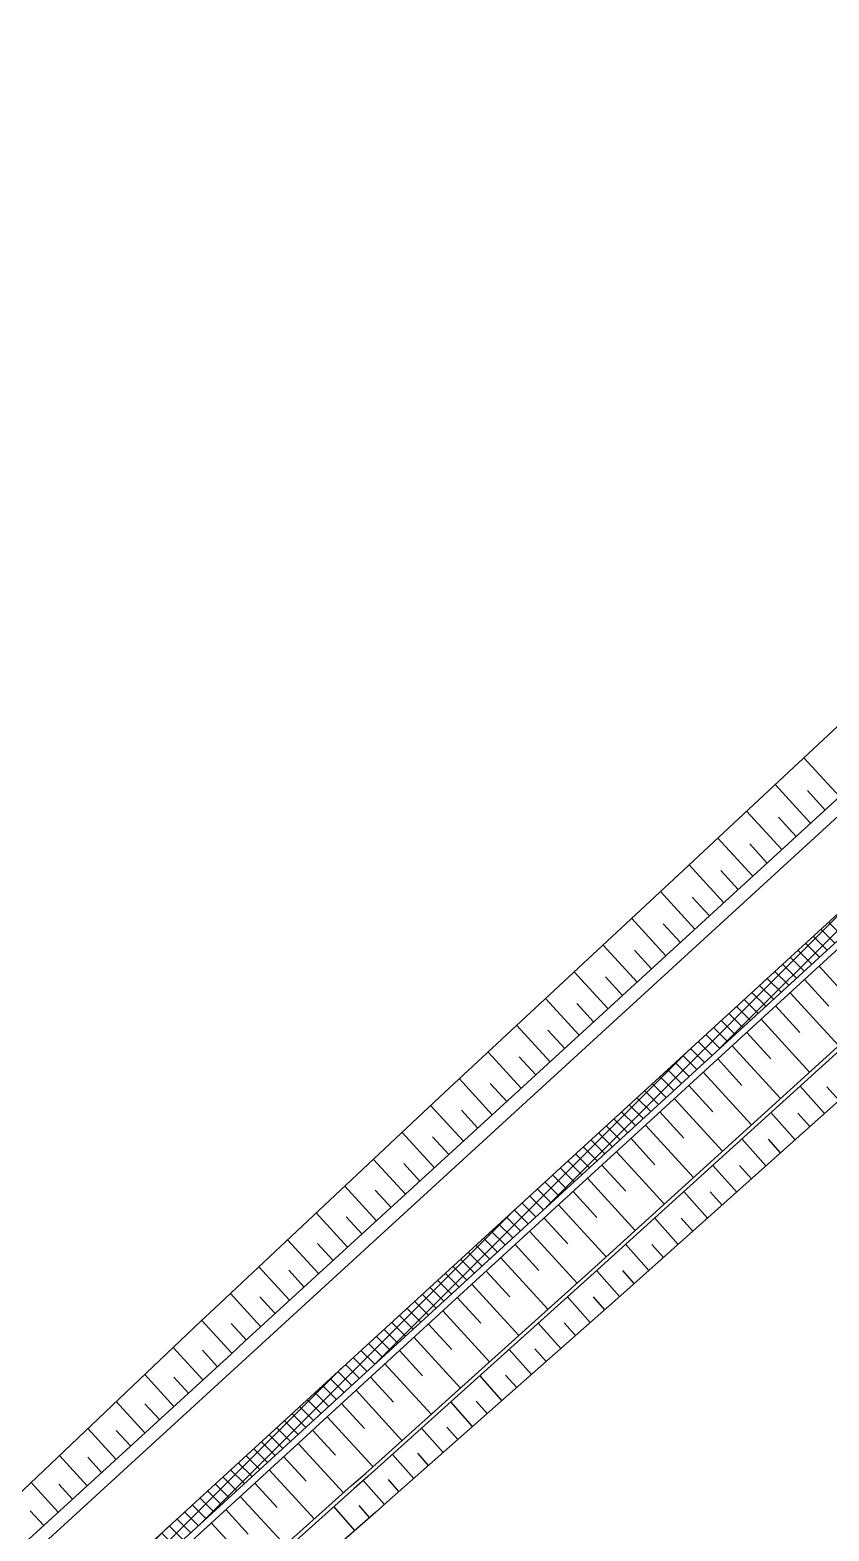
# Model space of a CAD drawing. Header units: metres. Extents: x 2306714 to 2308412, y 453204 to 454783.
# Drawn here: x 2307828.3 to 2307889.4, y 454269.3 to 454384 of the extents above; entities that cross this region are included whole.
import ezdxf

# ---------------------------------------------------------------- set-up
doc = ezdxf.new("R2010")
doc.units = ezdxf.units.M
doc.layers.add('АД_серый', color=250, linetype='Continuous')
doc.layers.add('ГП_АД том 3.2.6', color=250, linetype='Continuous', lineweight=40)

# ---------------------------------------------------------------- blocks, each defined once
blk = doc.blocks.new('АД 3.2.6')
at = {"layer": 'АД_серый'}
h = blk.add_hatch(dxfattribs=at)
h.set_pattern_fill('ANSI37', color=256, scale=0.25)
h.set_pattern_definition([(45, (-2306965.9422, -453205.9558), (-0.56126600757, 0.56126600757), []), (135, (-2306965.9422, -453205.9558), (-0.56126600757, -0.56126600757), [])])
edge = h.paths.add_edge_path()
edge.add_line((1053.93, 1206.09), (1054.03, 1208.2))
edge.add_line((1054.03, 1208.2), (1018.62, 1175.79))
edge.add_line((1018.62, 1175.79), (966.99, 1128.52))
edge.add_line((966.99, 1128.52), (878.48, 1047.49))
edge.add_line((878.48, 1047.49), (841.6, 1013.73))
edge.add_line((841.6, 1013.73), (814.31, 988.74))
edge.add_line((814.31, 988.74), (777.44, 954.98))
edge.add_line((777.44, 954.98), (740.56, 921.22))
edge.add_line((740.56, 921.22), (666.8, 853.69))
edge.add_line((666.8, 853.69), (629.92, 819.92))
edge.add_line((629.92, 819.92), (593.04, 786.16))
edge.add_line((593.04, 786.16), (556.17, 752.4))
edge.add_line((556.17, 752.4), (292.42, 510.93))
edge.add_line((292.42, 510.93), (59.06, 297.28))
edge.add_arc((479.25, -161.67), 622.25, 132.47509, 141.1318)
edge.add_line((-5.23, 228.81), (-27.96, 200.61))
edge.add_arc((-516.72, 594.55), 627.75, 312.47523, 321.1318, ccw=False)
edge.add_line((-92.82, 131.54), (-212.23, 22.21))
edge.add_line((-212.23, 22.21), (-211.22, 21.1))
edge.add_line((-211.22, 21.1), (-91.8, 130.43))
edge.add_arc((-516.72, 594.55), 629.25, 312.47523, 321.1318)
edge.add_line((-26.79, 199.67), (-4.06, 227.87))
edge.add_arc((479.25, -161.67), 620.75, 132.47509, 141.1318, ccw=False)
edge.add_line((60.07, 296.18), (293.45, 509.84))
edge.add_line((293.45, 509.84), (557.18, 751.29))
edge.add_line((557.18, 751.29), (594.06, 785.05))
edge.add_line((594.06, 785.05), (630.94, 818.82))
edge.add_line((630.94, 818.82), (667.81, 852.58))
edge.add_line((667.81, 852.58), (741.57, 920.11))
edge.add_line((741.57, 920.11), (778.45, 953.87))
edge.add_line((778.45, 953.87), (815.33, 987.64))
edge.add_line((815.33, 987.64), (842.62, 1012.62))
edge.add_line((842.62, 1012.62), (879.5, 1046.38))
edge.add_line((879.5, 1046.38), (968.01, 1127.42))
edge.add_line((968.01, 1127.42), (1019.63, 1174.69))
edge.add_line((1019.63, 1174.69), (1053.93, 1206.09))
for p, q in [((930.21, 1103.66, 144.46), (927.48, 1106.64, 144.46)), ((927.99, 1101.63, 144.46), (925.28, 1104.59, 144.46)), ((929.1, 1102.64, 144.46), (927.74, 1104.13, 144.46)), ((925.78, 1099.61, 144.46), (923.09, 1102.55, 144.46)), ((926.89, 1100.62, 144.46), (925.54, 1102.1, 144.46)), ((923.57, 1097.58, 144.46), (920.89, 1100.5, 144.46)), ((924.67, 1098.59, 144.46), (923.33, 1100.06, 144.46)), ((921.36, 1095.55, 144.46), (918.7, 1098.46, 144.46)), ((922.46, 1096.57, 144.46), (921.13, 1098.02, 144.46)), ((919.14, 1093.53, 144.46), (916.5, 1096.41, 144.46)), ((920.25, 1094.54, 144.46), (918.93, 1095.99, 144.46)), ((916.93, 1091.5, 144.46), (914.31, 1094.36, 144.46)), ((918.04, 1092.52, 144.46), (916.72, 1093.95, 144.46)), ((914.72, 1089.48, 144.46), (912.12, 1092.32, 144.46)), ((915.82, 1090.49, 144.46), (914.52, 1091.92, 144.46)), ((912.5, 1087.45, 144.46), (909.92, 1090.27, 144.46)), ((928.64, 1090.7, 149.18), (932.35, 1086.65, 149.18)), ((913.61, 1088.46, 144.46), (912.31, 1089.88, 144.46)), ((927.53, 1089.69, 149.18), (929.39, 1087.66, 149.18)), ((910.29, 1085.43, 144.46), (907.73, 1088.23, 144.46)), ((911.4, 1086.44, 144.46), (910.11, 1087.84, 144.46)), ((925.32, 1087.66, 149.18), (927.17, 1085.64, 149.18)), ((926.43, 1088.67, 149.18), (930.14, 1084.62, 149.18)), ((924.21, 1086.65, 149.18), (927.91, 1082.6, 149.18)), ((908.08, 1083.4, 144.46), (905.53, 1086.18, 144.46)), ((909.19, 1084.41, 144.46), (907.91, 1085.81, 144.46)), ((923.11, 1085.63, 149.18), (924.96, 1083.62, 149.18)), ((922, 1084.62, 149.18), (925.69, 1080.59, 149.18)), ((905.87, 1081.37, 144.46), (903.34, 1084.14, 144.46)), ((906.97, 1082.39, 144.46), (905.7, 1083.77, 144.46)), ((920.89, 1083.61, 149.18), (922.74, 1081.59, 149.18)), ((903.65, 1079.35, 144.46), (901.14, 1082.09, 144.46)), ((919.79, 1082.59, 149.18), (923.47, 1078.57, 149.18)), ((904.76, 1080.36, 144.46), (903.5, 1081.74, 144.46)), ((918.68, 1081.58, 149.18), (920.52, 1079.57, 149.18)), ((929.05, 1079.44, 143.85), (927.18, 1081.53, 143.85)), ((930.17, 1080.44, 143.85), (929.23, 1081.49, 143.85)), ((901.44, 1077.32, 144.46), (898.95, 1080.04, 144.46)), ((902.55, 1078.33, 144.46), (901.3, 1079.7, 144.46)), ((917.58, 1080.57, 149.18), (921.25, 1076.56, 149.18)), ((915.36, 1078.54, 149.18), (919.03, 1074.54, 149.18)), ((916.47, 1079.56, 149.18), (918.3, 1077.55, 149.18)), ((926.81, 1077.44, 143.85), (924.96, 1079.52, 143.85)), ((927.93, 1078.44, 143.85), (927, 1079.48, 143.85)), ((899.23, 1075.3, 144.46), (896.76, 1077.99, 144.46)), ((900.33, 1076.31, 144.46), (899.09, 1077.66, 144.46)), ((914.26, 1077.53, 149.18), (916.09, 1075.53, 149.18)), ((924.57, 1075.44, 143.85), (922.73, 1077.5, 143.85)), ((925.69, 1076.44, 143.85), (924.77, 1077.47, 143.85)), ((913.15, 1076.52, 149.18), (916.8, 1072.53, 149.18)), ((897.02, 1073.27, 144.46), (894.57, 1075.94, 144.46)), ((898.12, 1074.28, 144.46), (896.89, 1075.63, 144.46)), ((912.04, 1075.5, 149.18), (913.87, 1073.51, 149.18)), ((922.34, 1073.44, 143.85), (920.51, 1075.48, 143.85)), ((923.46, 1074.44, 143.85), (922.54, 1075.47, 143.85)), ((894.8, 1071.24, 144.46), (892.38, 1073.89, 144.46)), ((910.94, 1074.49, 149.18), (914.58, 1070.51, 149.18)), ((895.91, 1072.26, 144.46), (894.69, 1073.59, 144.46)), ((909.83, 1073.48, 149.18), (911.65, 1071.49, 149.18)), ((920.1, 1071.44, 143.85), (918.29, 1073.47, 143.85)), ((921.22, 1072.44, 143.85), (920.31, 1073.46, 143.85)), ((892.59, 1069.22, 144.46), (890.19, 1071.84, 144.46)), ((893.7, 1070.23, 144.46), (892.49, 1071.55, 144.46)), ((908.72, 1072.47, 149.18), (912.36, 1068.49, 149.18)), ((906.51, 1070.44, 149.18), (910.13, 1066.48, 149.18)), ((907.62, 1071.45, 149.18), (909.43, 1069.47, 149.18)), ((917.86, 1069.44, 143.85), (916.07, 1071.45, 143.85)), ((918.98, 1070.44, 143.85), (918.08, 1071.45, 143.85)), ((890.38, 1067.19, 144.46), (888, 1069.79, 144.46)), ((891.48, 1068.21, 144.46), (890.29, 1069.51, 144.46)), ((905.41, 1069.43, 149.18), (907.21, 1067.45, 149.18)), ((915.63, 1067.44, 143.85), (913.85, 1069.44, 143.85)), ((916.74, 1068.44, 143.85), (915.85, 1069.44, 143.85)), ((904.3, 1068.41, 149.18), (907.9, 1064.48, 149.18)), ((888.16, 1065.17, 144.46), (885.81, 1067.73, 144.46)), ((889.27, 1066.18, 144.46), (888.09, 1067.47, 144.46)), ((903.19, 1067.4, 149.18), (904.99, 1065.44, 149.18)), ((913.39, 1065.45, 143.85), (911.64, 1067.43, 143.85)), ((914.51, 1066.45, 143.85), (913.62, 1067.44, 143.85)), ((902.09, 1066.39, 149.18), (905.67, 1062.47, 149.18)), ((885.95, 1063.14, 144.46), (883.63, 1065.68, 144.46)), ((887.06, 1064.15, 144.46), (885.89, 1065.43, 144.46)), ((900.98, 1065.38, 149.18), (902.77, 1063.42, 149.18)), ((911.14, 1063.46, 143.85), (909.4, 1065.43, 143.85)), ((912.26, 1064.45, 143.85), (911.39, 1065.44, 143.85)), ((883.74, 1061.12, 144.46), (881.44, 1063.63, 144.46)), ((899.87, 1064.36, 149.18), (903.44, 1060.47, 149.18)), ((884.85, 1062.13, 144.46), (883.69, 1063.39, 144.46)), ((898.77, 1063.35, 149.18), (900.55, 1061.41, 149.18)), ((908.89, 1061.47, 143.85), (907.17, 1063.42, 143.85)), ((910.01, 1062.47, 143.85), (909.15, 1063.45, 143.85)), ((881.53, 1059.09, 144.46), (879.26, 1061.56, 144.46)), ((882.63, 1060.1, 144.46), (881.49, 1061.35, 144.46)), ((896.55, 1061.32, 149.18), (898.32, 1059.39, 149.18)), ((897.66, 1062.34, 149.18), (901.21, 1058.46, 149.18)), ((906.64, 1059.49, 143.85), (904.94, 1061.41, 143.85)), ((907.77, 1060.48, 143.85), (906.91, 1061.45, 143.85)), ((895.45, 1060.31, 149.18), (898.98, 1056.46, 149.18)), ((879.31, 1057.06, 144.46), (877.09, 1059.5, 144.46)), ((880.42, 1058.08, 144.46), (879.3, 1059.3, 144.46)), ((894.34, 1059.3, 149.18), (896.1, 1057.38, 149.18)), ((904.39, 1057.5, 143.85), (902.71, 1059.41, 143.85)), ((905.52, 1058.5, 143.85), (904.67, 1059.45, 143.85)), ((893.24, 1058.29, 149.18), (896.75, 1054.45, 149.18)), ((877.1, 1055.04, 144.46), (874.91, 1057.43, 144.46)), ((878.21, 1056.05, 144.46), (877.1, 1057.26, 144.46)), ((892.13, 1057.27, 149.18), (893.88, 1055.36, 149.18)), ((902.15, 1055.52, 143.85), (900.48, 1057.4, 143.85)), ((903.27, 1056.51, 143.85), (902.43, 1057.46, 143.85)), ((891.02, 1056.26, 149.18), (894.51, 1052.45, 149.18)), ((874.89, 1053.01, 144.46), (872.74, 1055.36, 144.46)), ((876, 1054.03, 144.46), (874.91, 1055.21, 144.46)), ((889.92, 1055.25, 149.18), (891.66, 1053.34, 149.18)), ((899.9, 1053.53, 143.85), (898.25, 1055.4, 143.85)), ((901.02, 1054.52, 143.85), (900.19, 1055.46, 143.85)), ((872.68, 1050.99, 144.46), (870.56, 1053.3, 144.46)), ((887.7, 1053.22, 149.18), (889.43, 1051.33, 149.18)), ((888.81, 1054.23, 149.18), (892.28, 1050.44, 149.18)), ((897.65, 1051.54, 143.85), (896.02, 1053.39, 143.85)), ((898.77, 1052.54, 143.85), (897.95, 1053.47, 143.85)), ((873.78, 1052, 144.46), (872.72, 1053.17, 144.46)), ((886.6, 1052.21, 149.18), (890.05, 1048.44, 149.18)), ((870.46, 1048.96, 144.46), (868.39, 1051.23, 144.46)), ((871.57, 1049.97, 144.46), (870.52, 1051.12, 144.46)), ((885.49, 1051.19, 149.18), (887.21, 1049.32, 149.18)), ((895.4, 1049.56, 143.85), (893.78, 1051.39, 143.85)), ((896.52, 1050.55, 143.85), (895.71, 1051.47, 143.85)), ((884.38, 1050.18, 149.18), (887.81, 1046.44, 149.18)), ((869.36, 1047.95, 144.46), (868.33, 1049.07, 144.46)), ((883.28, 1049.17, 149.18), (884.99, 1047.3, 149.18)), ((893.15, 1047.58, 143.85), (891.56, 1049.39, 143.85)), ((894.27, 1048.57, 143.85), (893.47, 1049.48, 143.85)), ((882.17, 1048.16, 149.18), (885.58, 1044.44, 149.18))]:
    blk.add_line(p, q, dxfattribs=at)
blk.add_lwpolyline([(1155.02, 1308.13), (1142.51, 1296.67), (1105.62, 1262.91), (1078.63, 1242.73), (1077.45, 1241.85), (1066.39, 1231.72), (1055.33, 1221.59), (1048.63, 1214.1), (1047.29, 1212.6), (1031.87, 1195.38), (736.84, 925.27), (717.75, 911.01), (708.67, 904.22), (686.54, 883.96), (663.09, 857.75), (539, 744.14)], dxfattribs=at)
blk.add_lwpolyline([(59.06, 297.28), (1052.55, 1206.85), (1054.03, 1208.2), (1057.4, 1204.52), (1064.78, 1211.27), (1075.84, 1221.4), (1072.46, 1225.09), (1073.94, 1226.44), (1221.37, 1361.42, -0.009404), (1277.72, 1411.09), (1417.2, 1529.46), (1424.53, 1535.68, 0.001297), (1432.44, 1542.43, 0.001252), (1440.29, 1548.66), (1441.58, 1549.7), (1441.62, 1549.73, -0.009857), (1446.52, 1553.48), (1448.07, 1554.68)], format="xyb", dxfattribs=at)
at = {"layer": 'АД_серый', "flags": 128}
blk.add_lwpolyline([(1344.16, 1465.5), (1278.69, 1409.95, 0.009404), (1222.38, 1360.31), (1074.58, 1224.99), (1077.96, 1221.31), (1065.79, 1210.16), (1057.31, 1202.4), (1053.93, 1206.09), (60.07, 296.18, 0.03779), (-4.06, 227.87), (-26.79, 199.67, -0.037789), (-91.8, 130.43), (-211.22, 21.1), (-212.23, 22.21)], format="xyb", dxfattribs=at)
at = {"layer": 'АД_серый', "linetype": 'Continuous', "flags": 128}
for points in [[(852.54, 1021.03), (870.98, 1037.91), (871.88, 1038.73), (889.42, 1054.79), (890.46, 1055.74), (907.86, 1071.68), (926.3, 1088.56), (944.74, 1105.44), (945.63, 1106.26), (963.18, 1122.32), (976.35, 1134.38), (981.62, 1139.2), (985.31, 1142.58), (1000.06, 1156.08), (1018.5, 1172.97), (1019.39, 1173.78), (1036.94, 1189.85), (1053.9, 1205.38), (1057.28, 1201.69), (1066.13, 1209.79), (1078.67, 1221.27), (1075.29, 1224.96), (1084.88, 1233.74), (1110.69, 1257.38)], [(864.13, 1047.19), (881.38, 1063.58), (882.41, 1064.54), (899.62, 1080.68), (917.91, 1097.72), (936.2, 1114.77), (937.08, 1115.59), (954.58, 1131.71), (967.76, 1143.76), (973.04, 1148.58), (976.69, 1151.99), (991.52, 1165.41), (1010.04, 1182.21), (1010.92, 1183.04), (1028.69, 1198.85), (1043.96, 1216.24), (1045.27, 1217.77), (1051.86, 1225.38), (1062.55, 1234.43), (1063.31, 1235.08), (1064.83, 1236.39), (1074.55, 1245.02), (1102.89, 1265.9)], [(866.14, 1045), (883.68, 1061.06), (884.72, 1062.01), (902.12, 1077.95), (920.56, 1094.83), (939, 1111.71), (939.89, 1112.53), (957.44, 1128.59), (970.61, 1140.65), (975.88, 1145.47), (979.57, 1148.85), (994.32, 1162.35), (1012.76, 1179.24), (1013.65, 1180.05), (1031.2, 1196.12), (1046.61, 1213.34), (1047.95, 1214.84), (1054.65, 1222.33), (1064.97, 1231.79), (1065.71, 1232.46), (1067.19, 1233.81), (1076.78, 1242.59), (1104.95, 1263.65)], [(855.64, 1017.65), (874.27, 1034.32), (875.17, 1035.13), (892.9, 1051), (893.95, 1051.94), (911.49, 1067.71), (930.01, 1084.51), (948.45, 1101.39), (949.35, 1102.2), (967.01, 1118.14), (980.21, 1130.16), (985.49, 1134.97), (989.18, 1138.35), (1003.2, 1152.66)], [(989.58, 1137.91), (985.69, 1134.75), (980.41, 1129.94), (967.21, 1117.92), (949.55, 1101.98), (948.65, 1101.17), (930.21, 1084.29), (911.7, 1067.49), (894.15, 1051.71), (893.1, 1050.77), (875.38, 1034.91), (874.47, 1034.1), (855.84, 1017.43)], [(990.23, 1137.2), (986.36, 1134.03), (981.05, 1129.24), (967.8, 1117.27), (951.65, 1099.69), (950.73, 1098.9), (932.13, 1082.19), (913.49, 1065.53), (895.8, 1049.91), (894.75, 1048.98), (876.85, 1033.3), (875.94, 1032.5), (857.06, 1016.1)]]:
    blk.add_lwpolyline(points, dxfattribs=at)

msp = doc.modelspace()

# ---------------------------------------------------------------- block references
at = {"layer": 'ГП_АД том 3.2.6'}
msp.add_blockref('АД 3.2.6', (2306959.994, 453221.76), dxfattribs=at)

doc.saveas('drawing.dxf')
